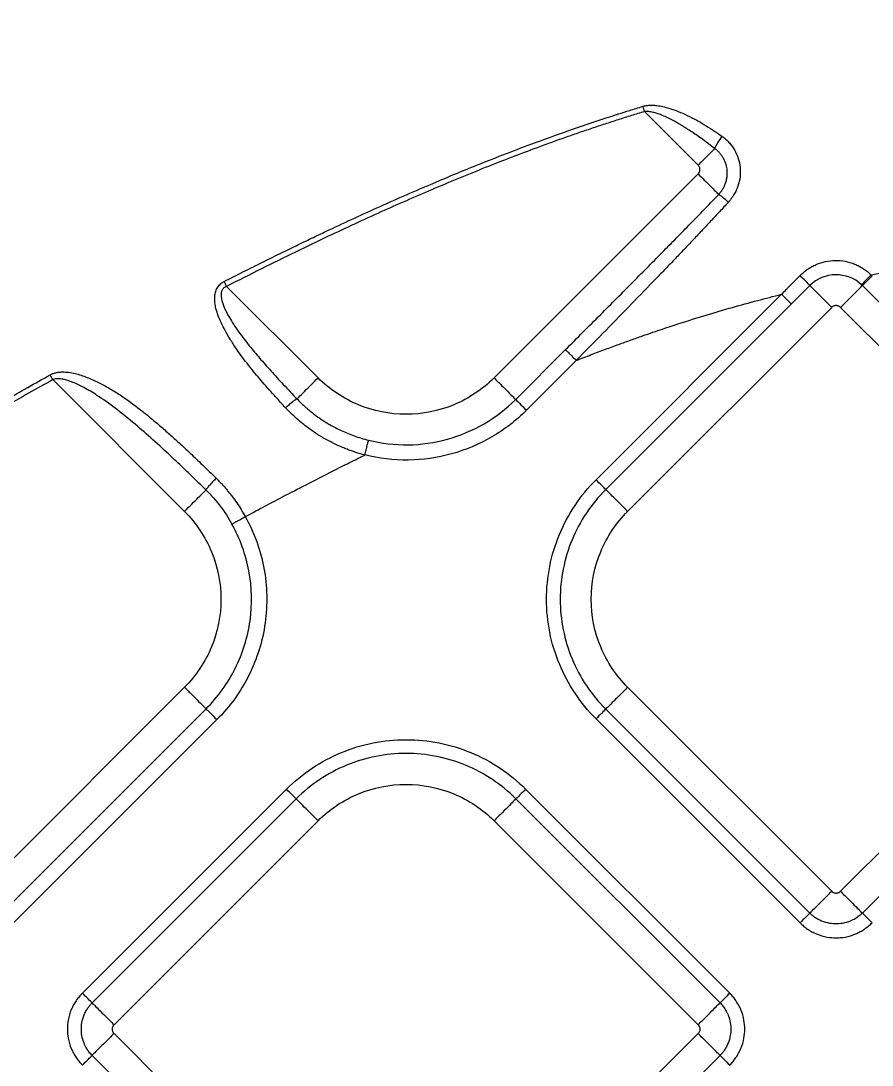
# Model space of a CAD drawing. Extents: x 525 to 609, y 649 to 778.
# Drawn here: x 563.12 to 565.868, y 701.732 to 705.105 of the extents above; entities that cross this region are included whole.
import ezdxf

# ---------------------------------------------------------------- set-up
doc = ezdxf.new("R2010")
doc.units = 0
doc.header["$MEASUREMENT"] = 0
doc.layers.add('1', color=4, linetype='Continuous')

# ---------------------------------------------------------------- blocks, each defined once
blk = doc.blocks.new('JETSETTER')
at = {"layer": '1', "color": 3, "linetype": 'Continuous', "lineweight": 25}
for p, q in [((40.1788, 35.5147), (40.0057, 35.6878)), ((39.52, 34.8276), (40.1788, 35.4865)), ((38.6564, 35.123), (38.9518, 34.8276)), ((40.4796, 35.0662), (40.5393, 35.126)), ((41.3678, 34.4671), (40.709, 35.126)), ((40.4483, 35.0975), (39.8492, 34.4984)), ((40.4796, 35.0662), (39.8805, 34.4671)), ((39.9512, 34.3964), (40.61, 35.0553)), ((40.6383, 35.0553), (41.2971, 34.3964)), ((39.5897, 34.7579), (39.7506, 34.9188)), ((39.6246, 34.723), (39.7855, 34.884)), ((38.5206, 34.3964), (38.0951, 34.8219)), ((38.5206, 33.8283), (37.8618, 33.1694)), ((40.61, 33.1695), (39.9512, 33.8283)), ((41.2971, 33.8283), (40.6383, 33.1695)), ((37.9315, 33.0997), (38.5903, 33.7585)), ((39.8805, 33.7576), (40.5393, 33.0988)), ((40.709, 33.0988), (41.3678, 33.7576)), ((37.9664, 33.0648), (38.6252, 33.7237)), ((39.8492, 33.7263), (40.5079, 33.0676)), ((38.8498, 33.4991), (38.1911, 32.8403)), ((40.2807, 32.8403), (39.6219, 33.4991)), ((38.8811, 33.4678), (38.2223, 32.8089)), ((40.2495, 32.8089), (39.5906, 33.4678)), ((38.293, 32.7382), (38.9518, 33.3971)), ((39.5199, 33.3971), (40.1788, 32.7382)), ((38.9518, 32.0511), (38.293, 32.71)), ((40.1788, 32.71), (39.5199, 32.0511)), ((38.2223, 32.6393), (38.8811, 31.9804)), ((39.5906, 31.9804), (40.2495, 32.6393))]:
    blk.add_line(p, q, dxfattribs=at)
for points, knots in [([(41.6935, 37.2367), (41.6757, 37.2366), (41.6392, 37.2366), (41.5836, 37.236), (41.5258, 37.235), (41.466, 37.2334), (41.4041, 37.2313), (41.3401, 37.2286), (41.274, 37.2251), (41.2058, 37.221), (41.1356, 37.216), (41.0633, 37.2101), (40.9889, 37.2034), (40.9125, 37.1956), (40.8341, 37.1868), (40.7537, 37.1768), (40.6712, 37.1656), (40.5868, 37.1531), (40.5005, 37.1393), (40.3973, 37.1214), (40.2101, 37.0858), (39.9748, 37.0325), (39.7086, 36.9599), (39.5106, 36.8978), (39.3473, 36.8421), (39.1776, 36.7809), (38.8963, 36.6715), (38.5757, 36.5289), (38.2832, 36.3837), (38.0742, 36.2743), (37.8834, 36.1704), (37.717, 36.0772), (37.5762, 35.997), (37.4463, 35.922), (37.2978, 35.8344), (37.1162, 35.7247), (36.8654, 35.5686), (36.6041, 35.3972), (36.3627, 35.2299), (36.1222, 35.0567), (35.8881, 34.8777), (35.6709, 34.7012), (35.5547, 34.6035), (35.435, 34.5006), (35.3053, 34.3863), (35.1656, 34.2581), (35.0597, 34.1584), (34.9786, 34.0805), (34.8986, 34.0024), (34.846, 33.9498), (34.8198, 33.9236)], [0, 0, 0, 0, 0.006805, 0.013875, 0.021211, 0.028813, 0.036683, 0.04482, 0.053225, 0.061899, 0.070842, 0.080054, 0.089536, 0.099289, 0.109312, 0.119606, 0.130172, 0.141009, 0.152118, 0.163499, 0.180904, 0.224732, 0.255387, 0.286091, 0.303823, 0.321193, 0.35492, 0.418989, 0.455144, 0.479704, 0.509195, 0.538285, 0.552659, 0.571217, 0.595748, 0.618702, 0.652597, 0.709189, 0.738954, 0.765895, 0.823716, 0.853137, 0.874589, 0.882719, 0.914509, 0.941833, 0.956494, 0.971075, 0.985576, 1, 1, 1, 1]), ([(38.6484, 35.1389), (38.6693, 35.1495), (38.71, 35.1702), (38.7696, 35.2), (38.8261, 35.2279), (38.8795, 35.2539), (38.9297, 35.2781), (39.0165, 35.3194), (39.1432, 35.378), (39.3063, 35.4497), (39.4766, 35.5204), (39.6336, 35.5811), (39.7732, 35.6311), (39.8749, 35.6652), (39.9476, 35.6885), (39.9863, 35.7003), (40.0006, 35.7047)], [0, 0, 0, 0, 0.047899, 0.093332, 0.136288, 0.176755, 0.21472, 0.250169, 0.37317, 0.500156, 0.614158, 0.750166, 0.843967, 0.917259, 0.969426, 1, 1, 1, 1]), ([(40.0057, 35.6878), (39.9915, 35.6835), (39.963, 35.6748), (39.9202, 35.6613), (39.8772, 35.6473), (39.834, 35.6329), (39.7905, 35.6181), (39.7469, 35.6029), (39.703, 35.5872), (39.6175, 35.5559), (39.4889, 35.5065), (39.3209, 35.437), (39.1522, 35.3629), (39.0058, 35.2951), (38.8775, 35.2335), (38.768, 35.1796), (38.6941, 35.1421), (38.6564, 35.123)], [0, 0, 0, 0, 0.030419, 0.061062, 0.091932, 0.123031, 0.154359, 0.18592, 0.217715, 0.249745, 0.372544, 0.499773, 0.622174, 0.750001, 0.830201, 0.913532, 1, 1, 1, 1]), ([(40.0006, 35.7047), (40.0022, 35.7052), (40.0056, 35.7061), (40.0109, 35.7071), (40.0164, 35.7078), (40.0222, 35.7082), (40.0282, 35.7084), (40.0345, 35.7082), (40.0453, 35.7074), (40.0608, 35.7051), (40.083, 35.6996), (40.1085, 35.6909), (40.1371, 35.6789), (40.1672, 35.664), (40.1966, 35.6471), (40.2264, 35.6283), (40.2454, 35.6152), (40.2556, 35.6081)], [0, 0, 0, 0, 0.017974, 0.036673, 0.056181, 0.07657, 0.097904, 0.120238, 0.14362, 0.211931, 0.286984, 0.388462, 0.50078, 0.620591, 0.750321, 0.866527, 1, 1, 1, 1]), ([(40.2323, 35.5682), (40.2257, 35.5733), (40.213, 35.5832), (40.194, 35.5972), (40.1759, 35.6102), (40.1586, 35.622), (40.1422, 35.6328), (40.1209, 35.646), (40.099, 35.6584), (40.0769, 35.6694), (40.0611, 35.6763), (40.0469, 35.6815), (40.0356, 35.6847), (40.0266, 35.6867), (40.0195, 35.6878), (40.0126, 35.6883), (40.008, 35.688), (40.0057, 35.6878)], [0, 0, 0, 0, 0.095811, 0.186583, 0.272333, 0.35308, 0.428846, 0.499659, 0.642128, 0.719246, 0.785273, 0.840943, 0.892492, 0.921063, 0.946411, 0.974305, 1, 1, 1, 1]), ([(40.2556, 35.6081), (40.2509, 35.6017), (40.2459, 35.5943), (40.2376, 35.5801), (40.2343, 35.5734), (40.2323, 35.5682)], [0, 0, 0, 0, 0.5, 0.5, 1, 1, 1, 1]), ([(40.2556, 35.6081), (40.2577, 35.6066), (40.2618, 35.6037), (40.2675, 35.5988), (40.2731, 35.5937), (40.2801, 35.5865), (40.2881, 35.5768), (40.2991, 35.56), (40.3094, 35.537), (40.3153, 35.5073), (40.3151, 35.4768), (40.3094, 35.4519), (40.3018, 35.433), (40.2955, 35.4209), (40.289, 35.4109), (40.2829, 35.4026), (40.2784, 35.3975), (40.2762, 35.3949)], [0, 0, 0, 0, 0.031245, 0.062472, 0.093767, 0.12521, 0.18783, 0.25017, 0.375521, 0.500156, 0.625309, 0.750164, 0.812466, 0.875009, 0.916963, 0.958555, 1, 1, 1, 1]), ([(40.2323, 35.5682), (40.2254, 35.5613), (40.2166, 35.5525), (40.1978, 35.5337), (40.1879, 35.5238), (40.1788, 35.5147)], [0, 0, 0, 0, 0.5, 0.5, 1, 1, 1, 1]), ([(40.2452, 35.4201), (40.2466, 35.4217), (40.2493, 35.4247), (40.2531, 35.4296), (40.2566, 35.4347), (40.2598, 35.4399), (40.2626, 35.4453), (40.2651, 35.4508), (40.2673, 35.4565), (40.2691, 35.4622), (40.2706, 35.4681), (40.2717, 35.474), (40.2724, 35.4799), (40.2728, 35.4859), (40.2729, 35.4919), (40.2723, 35.502), (40.2695, 35.5178), (40.2628, 35.534), (40.2548, 35.5464), (40.2483, 35.5544), (40.2408, 35.5618), (40.2352, 35.5661), (40.2323, 35.5682)], [0, 0, 0, 0, 0.036519, 0.072788, 0.108854, 0.144757, 0.180532, 0.216209, 0.251813, 0.287363, 0.322876, 0.358361, 0.393826, 0.429274, 0.464706, 0.500122, 0.61119, 0.749708, 0.81248, 0.874695, 0.934977, 1, 1, 1, 1]), ([(40.1788, 35.4865), (40.1794, 35.4871), (40.1806, 35.4884), (40.182, 35.4906), (40.1834, 35.4933), (40.1844, 35.4967), (40.1848, 35.5006), (40.1844, 35.5045), (40.1833, 35.5083), (40.1814, 35.5118), (40.1797, 35.5138), (40.1788, 35.5147)], [0, 0, 0, 0, 0.083478, 0.166388, 0.250171, 0.374789, 0.500105, 0.62472, 0.750039, 0.874841, 1, 1, 1, 1]), ([(40.1788, 35.4865), (40.1852, 35.4801), (40.192, 35.4733), (40.2054, 35.4598), (40.2121, 35.4531), (40.2244, 35.4409), (40.23, 35.4353), (40.2391, 35.4262), (40.2427, 35.4226), (40.2452, 35.4201)], [0, 0, 0, 0, 0.25, 0.25, 0.5, 0.5, 0.75, 0.75, 1, 1, 1, 1]), ([(39.7506, 34.9188), (39.7696, 34.9378), (39.8071, 34.9754), (39.8625, 35.0309), (39.9162, 35.0848), (39.9683, 35.1372), (40.0187, 35.1881), (40.0673, 35.2374), (40.1143, 35.2852), (40.1595, 35.3314), (40.203, 35.3762), (40.2313, 35.4057), (40.2452, 35.4201)], [0, 0, 0, 0, 0.114572, 0.225898, 0.333979, 0.438819, 0.540421, 0.638788, 0.733925, 0.825836, 0.914526, 1, 1, 1, 1]), ([(40.2762, 35.3949), (40.2699, 35.4006), (40.2633, 35.4064), (40.2522, 35.4154), (40.2478, 35.4186), (40.2452, 35.4201)], [0, 0, 0, 0, 0.5, 0.5, 1, 1, 1, 1]), ([(40.2762, 35.3949), (40.2668, 35.3847), (40.2478, 35.3641), (40.2189, 35.3331), (40.1894, 35.3016), (40.1593, 35.2697), (40.1285, 35.2374), (40.0972, 35.2046), (40.0653, 35.1714), (40.0175, 35.1218), (39.9528, 35.0551), (39.8703, 34.9705), (39.8141, 34.9131), (39.7855, 34.884)], [0, 0, 0, 0, 0.058942, 0.1189, 0.179878, 0.241875, 0.304894, 0.368936, 0.434003, 0.500001, 0.660438, 0.827062, 1, 1, 1, 1]), ([(40.7371, 35.1604), (40.7516, 35.163), (40.7798, 35.1682), (40.8209, 35.1753), (40.8597, 35.1817), (40.8962, 35.1874), (40.9303, 35.1926), (40.9621, 35.1971), (40.9914, 35.2011), (41.0185, 35.2046), (41.0431, 35.2077), (41.0654, 35.2104), (41.0852, 35.2127), (41.0977, 35.2141), (41.1035, 35.2148)], [0, 0, 0, 0, 0.1192055, 0.2318752, 0.338018, 0.4376399, 0.5307447, 0.6173344, 0.6974093, 0.7709683, 0.8380097, 0.8985308, 0.9525286, 1, 1, 1, 1]), ([(40.5078, 35.1581), (40.5097, 35.1599), (40.5135, 35.1637), (40.5194, 35.1689), (40.5257, 35.1739), (40.5343, 35.1801), (40.5456, 35.1871), (40.5647, 35.1963), (40.5901, 35.2044), (40.6219, 35.2078), (40.6537, 35.2051), (40.6794, 35.1975), (40.6987, 35.1886), (40.7125, 35.1805), (40.7254, 35.1712), (40.7332, 35.164), (40.7371, 35.1604)], [0, 0, 0, 0, 0.031138, 0.062329, 0.093642, 0.125147, 0.187682, 0.249948, 0.374984, 0.499477, 0.624546, 0.749327, 0.812523, 0.874985, 0.937287, 1, 1, 1, 1]), ([(40.4483, 35.0975), (40.4581, 35.1076), (40.4779, 35.1278), (40.4978, 35.1479), (40.5078, 35.1581)], [0, 0, 0, 0, 0.496934, 1, 1, 1, 1]), ([(40.5393, 35.126), (40.5365, 35.1289), (40.5319, 35.1337), (40.5206, 35.1452), (40.5139, 35.1519), (40.5078, 35.1581)], [0, 0, 0, 0, 0.5, 0.5, 1, 1, 1, 1]), ([(40.7371, 35.1604), (40.7312, 35.1541), (40.7247, 35.1474), (40.7137, 35.1359), (40.7093, 35.1313), (40.7065, 35.1284)], [0, 0, 0, 0, 0.5, 0.5, 1, 1, 1, 1]), ([(40.709, 35.126), (40.7118, 35.1288), (40.7164, 35.1333), (40.7277, 35.1445), (40.7343, 35.1511), (40.7404, 35.1572)], [0, 0, 0, 0, 0.5, 0.5, 1, 1, 1, 1]), ([(38.8468, 34.7311), (38.8415, 34.7369), (38.8315, 34.7478), (38.8174, 34.7632), (38.8014, 34.7809), (38.7835, 34.801), (38.7556, 34.8332), (38.7232, 34.8728), (38.6917, 34.9157), (38.6684, 34.9514), (38.6478, 34.9865), (38.6319, 35.0195), (38.6222, 35.0498), (38.6185, 35.0697), (38.6176, 35.0872), (38.6197, 35.1031), (38.6243, 35.1153), (38.6299, 35.1239), (38.6352, 35.1298), (38.6413, 35.1349), (38.646, 35.1375), (38.6484, 35.1389)], [0, 0, 0, 0, 0.0468161, 0.0883471, 0.1245522, 0.1897523, 0.2494342, 0.3802156, 0.4986007, 0.5727926, 0.640886, 0.7484757, 0.7986999, 0.8385923, 0.8740641, 0.9071617, 0.9368834, 0.9527661, 0.9683141, 0.9839267, 1, 1, 1, 1]), ([(38.6564, 35.123), (38.6554, 35.1227), (38.6533, 35.1219), (38.6505, 35.1203), (38.648, 35.1185), (38.6457, 35.1164), (38.6438, 35.114), (38.6421, 35.1113), (38.6408, 35.1084), (38.6398, 35.1052), (38.6385, 35.0988), (38.6386, 35.0881), (38.6416, 35.0745), (38.6463, 35.0608), (38.6517, 35.0481), (38.6582, 35.0353), (38.6671, 35.0193), (38.6798, 34.999), (38.6958, 34.9759), (38.7131, 34.9526), (38.7351, 34.9245), (38.7638, 34.8902), (38.8002, 34.849), (38.8405, 34.8051), (38.869, 34.7751), (38.8838, 34.7595)], [0, 0, 0, 0, 0.00725, 0.014193, 0.020926, 0.027562, 0.034212, 0.040992, 0.048007, 0.055356, 0.063122, 0.091317, 0.125868, 0.155693, 0.188399, 0.21776, 0.251036, 0.309602, 0.376229, 0.437437, 0.500794, 0.610978, 0.730837, 0.860482, 1, 1, 1, 1]), ([(40.5393, 35.126), (40.5395, 35.1258), (40.5411, 35.1242), (40.5481, 35.1171), (40.5536, 35.1117), (40.5673, 35.0979), (40.5756, 35.0897), (40.5929, 35.0724), (40.6017, 35.0635), (40.61, 35.0553)], [0, 0, 0, 0, 0.25, 0.25, 0.5, 0.5, 0.75, 0.75, 1, 1, 1, 1]), ([(40.6383, 35.0553), (40.6466, 35.0635), (40.6554, 35.0724), (40.6727, 35.0897), (40.681, 35.0979), (40.6947, 35.1117), (40.7002, 35.1171), (40.7072, 35.1242), (40.7088, 35.1258), (40.709, 35.126)], [0, 0, 0, 0, 0.25, 0.25, 0.5, 0.5, 0.75, 0.75, 1, 1, 1, 1]), ([(39.7855, 34.884), (39.8016, 34.8902), (39.8329, 34.9024), (39.8786, 34.9197), (39.9213, 34.9355), (39.9612, 34.9499), (39.9981, 34.9629), (40.032, 34.9747), (40.063, 34.9851), (40.0909, 34.9944), (40.1378, 35.0097), (40.2035, 35.0303), (40.2881, 35.0551), (40.3692, 35.0775), (40.4223, 35.091), (40.4483, 35.0975)], [0, 0, 0, 0, 0.0746468, 0.1446721, 0.2100761, 0.270858, 0.3270163, 0.3785489, 0.4254531, 0.4677258, 0.5053638, 0.6375838, 0.7640463, 0.8848291, 1, 1, 1, 1]), ([(40.4483, 35.0975), (40.4544, 35.0914), (40.4609, 35.0849), (40.4722, 35.0736), (40.4767, 35.0691), (40.4796, 35.0662)], [0, 0, 0, 0, 0.5, 0.5, 1, 1, 1, 1]), ([(40.6383, 35.0553), (40.6376, 35.0559), (40.6364, 35.057), (40.6342, 35.0585), (40.6314, 35.0598), (40.6281, 35.0609), (40.6242, 35.0612), (40.6202, 35.0609), (40.6165, 35.0597), (40.6129, 35.0579), (40.611, 35.0561), (40.61, 35.0553)], [0, 0, 0, 0, 0.083478, 0.166388, 0.250171, 0.374789, 0.500105, 0.62472, 0.750039, 0.874841, 1, 1, 1, 1]), ([(39.7506, 34.9188), (39.7512, 34.9182), (39.7525, 34.9169), (39.7566, 34.9128), (39.7593, 34.9101), (39.7659, 34.9035), (39.7697, 34.8997), (39.7776, 34.8918), (39.7817, 34.8878), (39.7855, 34.884)], [0, 0, 0, 0, 0.25, 0.25, 0.5, 0.5, 0.75, 0.75, 1, 1, 1, 1]), ([(38.0865, 34.8373), (38.0879, 34.838), (38.0907, 34.8395), (38.0952, 34.8414), (38.0998, 34.843), (38.1048, 34.8443), (38.11, 34.8453), (38.1154, 34.8461), (38.1211, 34.8465), (38.1314, 34.8469), (38.1471, 34.8458), (38.167, 34.842), (38.1871, 34.8364), (38.2059, 34.8296), (38.2248, 34.8216), (38.2487, 34.8103), (38.2784, 34.7942), (38.3241, 34.7657), (38.3672, 34.734), (38.4095, 34.6997), (38.4406, 34.6734), (38.4722, 34.6458), (38.5047, 34.6165), (38.5402, 34.5833), (38.5802, 34.5452), (38.608, 34.5179), (38.6226, 34.5036)], [0, 0, 0, 0, 0.007066, 0.01429, 0.021718, 0.029387, 0.037334, 0.045591, 0.054187, 0.063148, 0.092704, 0.126082, 0.15628, 0.188987, 0.218851, 0.251477, 0.311941, 0.375825, 0.500709, 0.558682, 0.625515, 0.687255, 0.750288, 0.82444, 0.907747, 1, 1, 1, 1]), ([(37.0583, 34.2215), (37.085, 34.2385), (37.139, 34.2728), (37.2211, 34.3243), (37.3051, 34.3765), (37.391, 34.4294), (37.4788, 34.4829), (37.5765, 34.5417), (37.6864, 34.6072), (37.8112, 34.6803), (37.9454, 34.7578), (38.0384, 34.8102), (38.0865, 34.8373)], [0, 0, 0, 0, 0.079218, 0.160069, 0.242565, 0.326714, 0.412527, 0.500016, 0.612054, 0.732694, 0.861989, 1, 1, 1, 1]), ([(38.0951, 34.8219), (38.0691, 34.8072), (38.017, 34.7779), (37.9388, 34.7333), (37.8605, 34.6882), (37.782, 34.6425), (37.7033, 34.5963), (37.6245, 34.5495), (37.5455, 34.5021), (37.4663, 34.4542), (37.387, 34.4057), (37.3075, 34.3567), (37.2278, 34.307), (37.1479, 34.2569), (37.0948, 34.2231), (37.0681, 34.2061)], [0, 0, 0, 0, 0.074764, 0.1498825, 0.2253569, 0.3011888, 0.3773796, 0.4539309, 0.530844, 0.6081203, 0.6857614, 0.7637686, 0.8421432, 0.9208865, 1, 1, 1, 1]), ([(38.5898, 34.4656), (38.5823, 34.473), (38.5672, 34.4878), (38.5445, 34.5097), (38.522, 34.5314), (38.4995, 34.5528), (38.4653, 34.5851), (38.4195, 34.6272), (38.3597, 34.6796), (38.2999, 34.7282), (38.2447, 34.7677), (38.199, 34.7953), (38.167, 34.8109), (38.1443, 34.8191), (38.1309, 34.8227), (38.1207, 34.8243), (38.1133, 34.8248), (38.1066, 34.8246), (38.1006, 34.8238), (38.0969, 34.8225), (38.0951, 34.8219)], [0, 0, 0, 0, 0.050657, 0.100964, 0.150926, 0.20055, 0.249841, 0.376897, 0.499611, 0.632904, 0.749226, 0.828705, 0.892188, 0.921258, 0.945972, 0.958994, 0.970795, 0.981471, 0.991148, 1, 1, 1, 1]), ([(38.8838, 34.7595), (38.8858, 34.7616), (38.8891, 34.7649), (38.8977, 34.7735), (38.903, 34.7788), (38.9152, 34.791), (38.9221, 34.7978), (38.9366, 34.8123), (38.9442, 34.82), (38.9518, 34.8276)], [0, 0, 0, 0, 0.25, 0.25, 0.5, 0.5, 0.75, 0.75, 1, 1, 1, 1]), ([(39.52, 34.8276), (39.4828, 34.7904), (39.4382, 34.7607), (39.3411, 34.7204), (39.2885, 34.71), (39.1833, 34.71), (39.1308, 34.7204), (39.0336, 34.7607), (38.989, 34.7904), (38.9518, 34.8276)], [0, 0, 0, 0, 0.25, 0.25, 0.5, 0.5, 0.75, 0.75, 1, 1, 1, 1]), ([(39.52, 34.8276), (39.5282, 34.8194), (39.5365, 34.8111), (39.552, 34.7956), (39.5593, 34.7883), (39.5719, 34.7757), (39.5773, 34.7703), (39.5855, 34.7621), (39.5883, 34.7593), (39.5897, 34.7579)], [0, 0, 0, 0, 0.25, 0.25, 0.5, 0.5, 0.75, 0.75, 1, 1, 1, 1]), ([(38.8469, 34.7311), (38.8505, 34.7344), (38.8543, 34.7378), (38.8619, 34.7443), (38.8656, 34.7474), (38.8724, 34.7527), (38.8755, 34.7548), (38.8804, 34.758), (38.8824, 34.759), (38.8838, 34.7595)], [0, 0, 0, 0, 0.25, 0.25, 0.5, 0.5, 0.75, 0.75, 1, 1, 1, 1]), ([(38.8838, 34.7595), (38.8867, 34.7565), (38.8927, 34.7503), (38.902, 34.7413), (38.9117, 34.7325), (38.9218, 34.7238), (38.9322, 34.7154), (38.9429, 34.7071), (38.9541, 34.6991), (38.9656, 34.6913), (38.9774, 34.6838), (38.9913, 34.6755), (39.0077, 34.6666), (39.0268, 34.6572), (39.0471, 34.6483), (39.0685, 34.6401), (39.0911, 34.6325), (39.1067, 34.6284), (39.1146, 34.6263)], [0, 0, 0, 0, 0.047516, 0.09558, 0.144193, 0.193353, 0.243061, 0.293316, 0.344119, 0.395469, 0.447366, 0.49981, 0.575457, 0.654191, 0.736012, 0.820921, 0.908917, 1, 1, 1, 1]), ([(39.1146, 34.6263), (39.1563, 34.6159), (39.1993, 34.6109), (39.2852, 34.6119), (39.3281, 34.6181), (39.4109, 34.641), (39.4508, 34.6578), (39.525, 34.7011), (39.5593, 34.7275), (39.5897, 34.7579)], [0, 0, 0, 0, 0.25, 0.25, 0.5, 0.5, 0.75, 0.75, 1, 1, 1, 1]), ([(39.5897, 34.7579), (39.5911, 34.7565), (39.5954, 34.7522), (39.6081, 34.7396), (39.6163, 34.7313), (39.6246, 34.723)], [0, 0, 0, 0, 0.5, 0.5, 1, 1, 1, 1]), ([(39.1027, 34.5785), (39.0978, 34.5798), (39.0881, 34.5824), (39.0737, 34.5869), (39.0594, 34.5917), (39.0452, 34.597), (39.0241, 34.6055), (38.9965, 34.6182), (38.9634, 34.6364), (38.9316, 34.6568), (38.9048, 34.677), (38.8824, 34.6959), (38.864, 34.713), (38.8526, 34.7251), (38.8468, 34.7311)], [0, 0, 0, 0, 0.049767, 0.099624, 0.149617, 0.199791, 0.250191, 0.375384, 0.500232, 0.624984, 0.750168, 0.833901, 0.917107, 1, 1, 1, 1]), ([(39.6246, 34.723), (39.5912, 34.6897), (39.5535, 34.6606), (39.472, 34.6131), (39.4281, 34.5946), (39.3372, 34.5694), (39.2901, 34.5627), (39.1957, 34.5615), (39.1485, 34.567), (39.1027, 34.5785)], [0, 0, 0, 0, 0.25, 0.25, 0.5, 0.5, 0.75, 0.75, 1, 1, 1, 1]), ([(39.1027, 34.5785), (39.104, 34.5837), (39.1054, 34.5892), (39.1081, 34.6), (39.1094, 34.6052), (39.1116, 34.6143), (39.1126, 34.6181), (39.114, 34.6236), (39.1144, 34.6254), (39.1146, 34.6263)], [0, 0, 0, 0, 0.25, 0.25, 0.5, 0.5, 0.75, 0.75, 1, 1, 1, 1]), ([(38.7169, 34.3795), (38.7353, 34.3893), (38.7754, 34.4107), (38.8407, 34.4452), (38.9321, 34.4926), (39.0205, 34.5377), (39.084, 34.5691), (39.1027, 34.5784)], [0, 0, 0, 0, 0.144058, 0.314211, 0.510462, 0.855457, 1, 1, 1, 1]), ([(38.6226, 34.5036), (38.6189, 34.4998), (38.615, 34.4957), (38.6074, 34.4875), (38.6038, 34.4835), (38.5977, 34.4763), (38.5951, 34.4732), (38.5914, 34.4684), (38.5903, 34.4667), (38.5898, 34.4656)], [0, 0, 0, 0, 0.25, 0.25, 0.5, 0.5, 0.75, 0.75, 1, 1, 1, 1]), ([(38.6226, 34.5036), (38.6257, 34.5005), (38.6318, 34.4944), (38.6407, 34.485), (38.6494, 34.4753), (38.6579, 34.4654), (38.6661, 34.4553), (38.6769, 34.4415), (38.6896, 34.4239), (38.7039, 34.4021), (38.7126, 34.387), (38.7169, 34.3795)], [0, 0, 0, 0, 0.083123, 0.166277, 0.249502, 0.332839, 0.416329, 0.50001, 0.667433, 0.833984, 1, 1, 1, 1]), ([(39.8492, 33.7263), (39.7986, 33.7768), (39.7582, 33.8374), (39.7035, 33.9695), (39.6893, 34.0409), (39.6893, 34.1838), (39.7035, 34.2553), (39.7582, 34.3873), (39.7986, 34.4479), (39.8492, 34.4984)], [0, 0, 0, 0, 0.25, 0.25, 0.5, 0.5, 0.75, 0.75, 1, 1, 1, 1]), ([(39.8805, 34.4671), (39.8775, 34.4701), (39.8729, 34.4747), (39.862, 34.4856), (39.8556, 34.492), (39.8492, 34.4984)], [0, 0, 0, 0, 0.5, 0.5, 1, 1, 1, 1]), ([(38.5206, 34.3964), (38.5287, 34.4044), (38.5367, 34.4125), (38.5518, 34.4276), (38.559, 34.4347), (38.5714, 34.4472), (38.5768, 34.4526), (38.5852, 34.461), (38.5882, 34.464), (38.5898, 34.4656)], [0, 0, 0, 0, 0.25, 0.25, 0.5, 0.5, 0.75, 0.75, 1, 1, 1, 1]), ([(39.8805, 34.4671), (39.834, 34.4207), (39.7968, 34.365), (39.7466, 34.2437), (39.7335, 34.178), (39.7335, 34.0467), (39.7466, 33.981), (39.7968, 33.8597), (39.834, 33.804), (39.8805, 33.7576)], [0, 0, 0, 0, 0.25, 0.25, 0.5, 0.5, 0.75, 0.75, 1, 1, 1, 1]), ([(39.9512, 34.3964), (39.942, 34.4056), (39.9329, 34.4147), (39.9159, 34.4317), (39.9081, 34.4395), (39.8951, 34.4525), (39.8898, 34.4578), (39.8826, 34.465), (39.8806, 34.467), (39.8805, 34.4671)], [0, 0, 0, 0, 0.25, 0.25, 0.5, 0.5, 0.75, 0.75, 1, 1, 1, 1]), ([(38.5206, 34.3964), (38.5578, 34.3592), (38.5876, 34.3147), (38.6278, 34.2175), (38.6383, 34.1649), (38.6383, 34.0597), (38.6278, 34.0072), (38.5876, 33.91), (38.5578, 33.8655), (38.5206, 33.8283)], [0, 0, 0, 0, 0.25, 0.25, 0.5, 0.5, 0.75, 0.75, 1, 1, 1, 1]), ([(38.7169, 34.3795), (38.7457, 34.3278), (38.766, 34.2713), (38.7877, 34.1549), (38.7891, 34.0949), (38.7727, 33.9776), (38.7549, 33.9203), (38.7021, 33.8143), (38.6671, 33.7656), (38.6252, 33.7237)], [0, 0, 0, 0, 0.25, 0.25, 0.5, 0.5, 0.75, 0.75, 1, 1, 1, 1]), ([(38.6738, 34.3555), (38.6746, 34.356), (38.6762, 34.3569), (38.6812, 34.3597), (38.6846, 34.3616), (38.6927, 34.3661), (38.6975, 34.3687), (38.7072, 34.3741), (38.7122, 34.3769), (38.7169, 34.3795)], [0, 0, 0, 0, 0.25, 0.25, 0.5, 0.5, 0.75, 0.75, 1, 1, 1, 1]), ([(39.9512, 33.8283), (39.914, 33.8655), (39.8842, 33.91), (39.844, 34.0072), (39.8335, 34.0598), (39.8335, 34.165), (39.844, 34.2175), (39.8842, 34.3147), (39.914, 34.3592), (39.9512, 34.3964)], [0, 0, 0, 0, 0.25, 0.25, 0.5, 0.5, 0.75, 0.75, 1, 1, 1, 1]), ([(38.5903, 33.7585), (38.6285, 33.7967), (38.6604, 33.841), (38.7084, 33.9375), (38.7246, 33.9897), (38.7395, 34.0965), (38.7383, 34.1511), (38.7185, 34.2571), (38.7, 34.3084), (38.6738, 34.3555)], [0, 0, 0, 0, 0.25, 0.25, 0.5, 0.5, 0.75, 0.75, 1, 1, 1, 1]), ([(38.5206, 33.8283), (38.5289, 33.82), (38.5372, 33.8117), (38.5527, 33.7962), (38.5599, 33.7889), (38.5726, 33.7763), (38.5779, 33.7709), (38.5861, 33.7627), (38.589, 33.7599), (38.5903, 33.7585)], [0, 0, 0, 0, 0.25, 0.25, 0.5, 0.5, 0.75, 0.75, 1, 1, 1, 1]), ([(39.9512, 33.8283), (39.942, 33.8191), (39.9329, 33.81), (39.9159, 33.7931), (39.9081, 33.7853), (39.8951, 33.7722), (39.8898, 33.7669), (39.8826, 33.7597), (39.8806, 33.7578), (39.8805, 33.7576)], [0, 0, 0, 0, 0.25, 0.25, 0.5, 0.5, 0.75, 0.75, 1, 1, 1, 1]), ([(38.5903, 33.7585), (38.5917, 33.7572), (38.5961, 33.7528), (38.6087, 33.7402), (38.6169, 33.732), (38.6252, 33.7237)], [0, 0, 0, 0, 0.5, 0.5, 1, 1, 1, 1]), ([(39.8805, 33.7576), (39.8775, 33.7546), (39.8729, 33.7501), (39.862, 33.7391), (39.8556, 33.7327), (39.8492, 33.7263)], [0, 0, 0, 0, 0.5, 0.5, 1, 1, 1, 1]), ([(38.8498, 33.4991), (38.9004, 33.5496), (38.9609, 33.5901), (39.093, 33.6448), (39.1644, 33.659), (39.3073, 33.659), (39.3788, 33.6448), (39.5108, 33.5901), (39.5714, 33.5496), (39.6219, 33.4991)], [0, 0, 0, 0, 0.25, 0.25, 0.5, 0.5, 0.75, 0.75, 1, 1, 1, 1]), ([(39.5906, 33.4678), (39.5442, 33.5142), (39.4886, 33.5514), (39.3672, 33.6017), (39.3016, 33.6147), (39.1702, 33.6147), (39.1046, 33.6017), (38.9832, 33.5514), (38.9276, 33.5142), (38.8811, 33.4678)], [0, 0, 0, 0, 0.25, 0.25, 0.5, 0.5, 0.75, 0.75, 1, 1, 1, 1]), ([(38.8811, 33.4678), (38.8781, 33.4707), (38.8736, 33.4753), (38.8626, 33.4863), (38.8562, 33.4927), (38.8498, 33.4991)], [0, 0, 0, 0, 0.5, 0.5, 1, 1, 1, 1]), ([(38.9518, 33.3971), (38.989, 33.4343), (39.0336, 33.464), (39.1307, 33.5043), (39.1833, 33.5147), (39.2885, 33.5147), (39.341, 33.5043), (39.4382, 33.464), (39.4828, 33.4343), (39.5199, 33.3971)], [0, 0, 0, 0, 0.25, 0.25, 0.5, 0.5, 0.75, 0.75, 1, 1, 1, 1]), ([(39.6219, 33.4991), (39.6155, 33.4927), (39.6091, 33.4863), (39.5982, 33.4753), (39.5936, 33.4707), (39.5906, 33.4678)], [0, 0, 0, 0, 0.5, 0.5, 1, 1, 1, 1]), ([(38.9518, 33.3971), (38.9427, 33.4062), (38.9335, 33.4154), (38.9166, 33.4323), (38.9088, 33.4401), (38.8957, 33.4532), (38.8905, 33.4584), (38.8832, 33.4657), (38.8813, 33.4676), (38.8811, 33.4678)], [0, 0, 0, 0, 0.25, 0.25, 0.5, 0.5, 0.75, 0.75, 1, 1, 1, 1]), ([(39.5906, 33.4678), (39.5905, 33.4676), (39.5885, 33.4657), (39.5813, 33.4584), (39.576, 33.4532), (39.563, 33.4401), (39.5552, 33.4323), (39.5382, 33.4154), (39.5291, 33.4062), (39.5199, 33.3971)], [0, 0, 0, 0, 0.25, 0.25, 0.5, 0.5, 0.75, 0.75, 1, 1, 1, 1]), ([(40.5393, 33.0988), (40.5395, 33.0989), (40.5414, 33.1009), (40.5487, 33.1081), (40.5539, 33.1134), (40.567, 33.1264), (40.5748, 33.1342), (40.5917, 33.1512), (40.6009, 33.1603), (40.61, 33.1695)], [0, 0, 0, 0, 0.25, 0.25, 0.5, 0.5, 0.75, 0.75, 1, 1, 1, 1]), ([(40.61, 33.1695), (40.6107, 33.1689), (40.6119, 33.1677), (40.6141, 33.1662), (40.6169, 33.1649), (40.6202, 33.1639), (40.6241, 33.1635), (40.6281, 33.1639), (40.6318, 33.165), (40.6354, 33.1668), (40.6373, 33.1686), (40.6383, 33.1695)], [0, 0, 0, 0, 0.0834784, 0.1663875, 0.2501706, 0.374789, 0.5001047, 0.6247202, 0.7500387, 0.8748413, 1, 1, 1, 1]), ([(40.6383, 33.1695), (40.6474, 33.1603), (40.6566, 33.1512), (40.6735, 33.1342), (40.6813, 33.1264), (40.6944, 33.1134), (40.6996, 33.1081), (40.7069, 33.1009), (40.7088, 33.0989), (40.709, 33.0988)], [0, 0, 0, 0, 0.25, 0.25, 0.5, 0.5, 0.75, 0.75, 1, 1, 1, 1]), ([(40.5393, 33.0988), (40.5365, 33.0959), (40.5319, 33.0914), (40.5206, 33.0802), (40.514, 33.0736), (40.5079, 33.0676)], [0, 0, 0, 0, 0.5, 0.5, 1, 1, 1, 1]), ([(40.709, 33.0988), (40.7074, 33.0973), (40.7042, 33.0941), (40.6988, 33.0896), (40.6927, 33.0851), (40.6858, 33.0807), (40.6782, 33.0765), (40.6647, 33.0704), (40.6465, 33.0653), (40.6242, 33.0635), (40.6018, 33.0653), (40.5822, 33.0708), (40.5663, 33.0783), (40.5558, 33.0848), (40.5468, 33.0916), (40.5417, 33.0965), (40.5393, 33.0988)], [0, 0, 0, 0, 0.034707, 0.072248, 0.112595, 0.155737, 0.201682, 0.250449, 0.393045, 0.50003, 0.606972, 0.74961, 0.821642, 0.887377, 0.946846, 1, 1, 1, 1]), ([(40.7404, 33.0676), (40.7343, 33.0736), (40.7277, 33.0802), (40.7164, 33.0914), (40.7118, 33.0959), (40.709, 33.0988)], [0, 0, 0, 0, 0.5, 0.5, 1, 1, 1, 1]), ([(40.5079, 33.0676), (40.5098, 33.0657), (40.5135, 33.0621), (40.5194, 33.0569), (40.5257, 33.0519), (40.5322, 33.0472), (40.5391, 33.0428), (40.5462, 33.0387), (40.5536, 33.035), (40.5695, 33.0278), (40.593, 33.0209), (40.6243, 33.0181), (40.6554, 33.0209), (40.6817, 33.0287), (40.7023, 33.0386), (40.7163, 33.0472), (40.7291, 33.0567), (40.7367, 33.064), (40.7404, 33.0676)], [0, 0, 0, 0, 0.030283, 0.060815, 0.091621, 0.122727, 0.154155, 0.18593, 0.218076, 0.250613, 0.387935, 0.50022, 0.613211, 0.749546, 0.814895, 0.878303, 0.939947, 1, 1, 1, 1]), ([(38.1911, 32.8403), (38.1893, 32.8385), (38.1856, 32.8347), (38.1804, 32.8288), (38.1754, 32.8226), (38.1708, 32.816), (38.1664, 32.8092), (38.1623, 32.8021), (38.1585, 32.7947), (38.1514, 32.7788), (38.1444, 32.7552), (38.1416, 32.724), (38.1445, 32.6928), (38.1522, 32.6666), (38.1621, 32.646), (38.1707, 32.632), (38.1802, 32.6192), (38.1875, 32.6116), (38.1911, 32.6078)], [0, 0, 0, 0, 0.0302831, 0.0608153, 0.0916215, 0.1227265, 0.154155, 0.1859305, 0.218076, 0.2506132, 0.3879351, 0.5002204, 0.6132112, 0.7495461, 0.8148948, 0.8783034, 0.9399468, 1, 1, 1, 1]), ([(38.2223, 32.8089), (38.2195, 32.8118), (38.2149, 32.8163), (38.2037, 32.8276), (38.1972, 32.8342), (38.1911, 32.8403)], [0, 0, 0, 0, 0.5, 0.5, 1, 1, 1, 1]), ([(40.2807, 32.8403), (40.2746, 32.8342), (40.2681, 32.8276), (40.2568, 32.8163), (40.2523, 32.8118), (40.2495, 32.8089)], [0, 0, 0, 0, 0.5, 0.5, 1, 1, 1, 1]), ([(40.2807, 32.6078), (40.2825, 32.6097), (40.2862, 32.6134), (40.2914, 32.6194), (40.2963, 32.6256), (40.301, 32.6322), (40.3054, 32.639), (40.3095, 32.6461), (40.3133, 32.6535), (40.3204, 32.6694), (40.3273, 32.6929), (40.3301, 32.7242), (40.3273, 32.7554), (40.3196, 32.7816), (40.3097, 32.8022), (40.3011, 32.8162), (40.2915, 32.829), (40.2843, 32.8366), (40.2807, 32.8403)], [0, 0, 0, 0, 0.030283, 0.060815, 0.091621, 0.122727, 0.154155, 0.18593, 0.218076, 0.250613, 0.387935, 0.50022, 0.613211, 0.749546, 0.814895, 0.878303, 0.939947, 1, 1, 1, 1]), ([(38.2223, 32.6393), (38.2208, 32.6408), (38.2176, 32.6441), (38.2131, 32.6495), (38.2086, 32.6556), (38.2042, 32.6624), (38.2, 32.67), (38.1939, 32.6836), (38.1888, 32.7017), (38.187, 32.7241), (38.1888, 32.7465), (38.1943, 32.766), (38.2019, 32.7819), (38.2084, 32.7925), (38.2151, 32.8014), (38.22, 32.8065), (38.2223, 32.8089)], [0, 0, 0, 0, 0.034707, 0.072248, 0.112595, 0.155737, 0.201682, 0.250449, 0.393045, 0.50003, 0.606972, 0.74961, 0.821643, 0.887377, 0.946846, 1, 1, 1, 1]), ([(38.2223, 32.8089), (38.2224, 32.8088), (38.2244, 32.8068), (38.2316, 32.7996), (38.2369, 32.7943), (38.2499, 32.7813), (38.2577, 32.7735), (38.2747, 32.7565), (38.2838, 32.7474), (38.293, 32.7382)], [0, 0, 0, 0, 0.25, 0.25, 0.5, 0.5, 0.75, 0.75, 1, 1, 1, 1]), ([(40.1788, 32.7382), (40.1879, 32.7474), (40.1971, 32.7565), (40.214, 32.7735), (40.2218, 32.7813), (40.2349, 32.7943), (40.2401, 32.7996), (40.2474, 32.8068), (40.2493, 32.8088), (40.2495, 32.8089)], [0, 0, 0, 0, 0.25, 0.25, 0.5, 0.5, 0.75, 0.75, 1, 1, 1, 1]), ([(40.2495, 32.8089), (40.251, 32.8074), (40.2541, 32.8041), (40.2587, 32.7987), (40.2632, 32.7926), (40.2676, 32.7858), (40.2717, 32.7782), (40.2778, 32.7646), (40.2829, 32.7465), (40.2848, 32.7241), (40.2829, 32.7017), (40.2774, 32.6822), (40.2699, 32.6662), (40.2634, 32.6557), (40.2566, 32.6468), (40.2518, 32.6417), (40.2495, 32.6393)], [0, 0, 0, 0, 0.034707, 0.072248, 0.112595, 0.155737, 0.201682, 0.250449, 0.393045, 0.50003, 0.606972, 0.74961, 0.821642, 0.887377, 0.946846, 1, 1, 1, 1]), ([(38.293, 32.7382), (38.2924, 32.7376), (38.2912, 32.7363), (38.2898, 32.7341), (38.2884, 32.7314), (38.2874, 32.728), (38.287, 32.7241), (38.2874, 32.7202), (38.2885, 32.7164), (38.2904, 32.7129), (38.2921, 32.7109), (38.293, 32.71)], [0, 0, 0, 0, 0.083478, 0.166388, 0.250171, 0.374789, 0.500105, 0.62472, 0.750039, 0.874841, 1, 1, 1, 1]), ([(40.1788, 32.7382), (40.1794, 32.7376), (40.1806, 32.7363), (40.182, 32.734), (40.1832, 32.7317), (40.184, 32.7292), (40.1845, 32.7267), (40.1847, 32.7241), (40.1845, 32.7206), (40.1834, 32.7167), (40.1813, 32.7128), (40.1796, 32.7108), (40.1788, 32.71)], [0, 0, 0, 0, 0.085725, 0.169852, 0.252984, 0.335556, 0.417871, 0.500139, 0.582173, 0.749994, 0.886723, 1, 1, 1, 1]), ([(38.293, 32.71), (38.2838, 32.7008), (38.2747, 32.6917), (38.2577, 32.6747), (38.2499, 32.6669), (38.2369, 32.6539), (38.2316, 32.6486), (38.2244, 32.6414), (38.2224, 32.6394), (38.2223, 32.6393)], [0, 0, 0, 0, 0.25, 0.25, 0.5, 0.5, 0.75, 0.75, 1, 1, 1, 1]), ([(40.2495, 32.6393), (40.2493, 32.6394), (40.2474, 32.6414), (40.2401, 32.6486), (40.2349, 32.6539), (40.2218, 32.6669), (40.214, 32.6747), (40.1971, 32.6917), (40.1879, 32.7008), (40.1788, 32.71)], [0, 0, 0, 0, 0.25, 0.25, 0.5, 0.5, 0.75, 0.75, 1, 1, 1, 1]), ([(38.1911, 32.6078), (38.1972, 32.614), (38.2037, 32.6206), (38.2149, 32.6318), (38.2195, 32.6364), (38.2223, 32.6393)], [0, 0, 0, 0, 0.5, 0.5, 1, 1, 1, 1]), ([(40.2495, 32.6393), (40.2523, 32.6364), (40.2568, 32.6318), (40.2681, 32.6206), (40.2746, 32.614), (40.2807, 32.6078)], [0, 0, 0, 0, 0.5, 0.5, 1, 1, 1, 1])]:
    blk.add_open_spline(points, degree=3, knots=knots, dxfattribs=at)
for points in [[(40.0057, 35.6878), (40.004, 35.6936), (40.0022, 35.6994), (40.0006, 35.7047)], [(40.7065, 35.1284), (40.66, 35.1721), (40.5847, 35.1713), (40.5393, 35.126)], [(40.7404, 35.1572), (40.7393, 35.1582), (40.7382, 35.1593), (40.7371, 35.1604)], [(38.6484, 35.1387), (38.651, 35.1338), (38.6537, 35.1284), (38.6564, 35.123)], [(40.7065, 35.1284), (40.7073, 35.1276), (40.7082, 35.1268), (40.709, 35.126)], [(38.0951, 34.8219), (38.0922, 34.8271), (38.0892, 34.8324), (38.0865, 34.8372)], [(38.5898, 34.4656), (38.6231, 34.4331), (38.6511, 34.3963), (38.6738, 34.3555)]]:
    blk.add_open_spline(points, degree=3, dxfattribs=at)

msp = doc.modelspace()

# ---------------------------------------------------------------- block references
at = {"layer": '1'}
msp.add_blockref('JETSETTER', (525.1273, 669.1243), dxfattribs=at)

doc.saveas('drawing.dxf')
